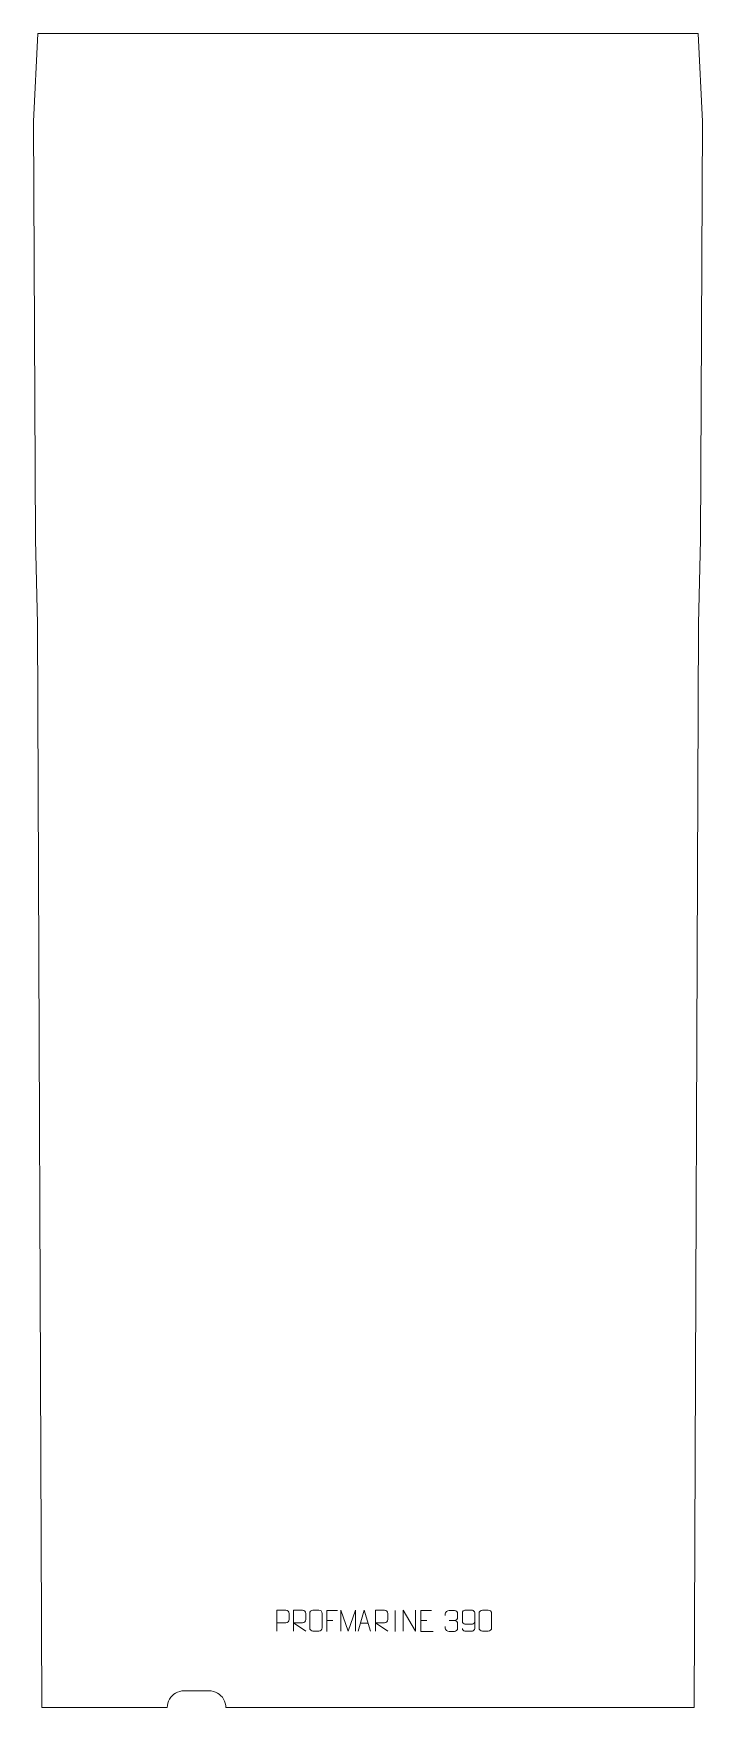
# Model space of a CAD drawing. Header units: millimetres. Extents: x -400 to 400, y -1397 to 602.
import ezdxf

# ---------------------------------------------------------------- set-up
doc = ezdxf.new("R2010")
doc.units = ezdxf.units.MM
doc.header["$MEASUREMENT"] = 0
doc.layers.add('layer 1', color=7, linetype='Continuous')

msp = doc.modelspace()

# ---------------------------------------------------------------- linework, layer by layer
at = {"layer": 'layer 1', "color": 242, "lineweight": 9}
msp.add_open_spline([(-172.6781, -1387.4994), (-172.6781, -1387.4994), (-174.1315, -1385.3244), (-174.1315, -1385.3244), (-174.1315, -1385.3244), (-174.1315, -1385.3244), (-175.8573, -1383.3564), (-175.8573, -1383.3564), (-175.8573, -1383.3564), (-175.8573, -1383.3564), (-177.824, -1381.6319), (-177.824, -1381.6319), (-177.824, -1381.6319), (-177.824, -1381.6319), (-179.9995, -1380.1785), (-179.9995, -1380.1785), (-179.9995, -1380.1785), (-179.9995, -1380.1785), (-182.3457, -1379.0219), (-182.3457, -1379.0219), (-182.3457, -1379.0219), (-182.3457, -1379.0219), (-184.8231, -1378.1804), (-184.8231, -1378.1804), (-184.8231, -1378.1804), (-184.8231, -1378.1804), (-187.3886, -1377.6695), (-187.3886, -1377.6695), (-187.3886, -1377.6695), (-187.3886, -1377.6695), (-189.9987, -1377.4987), (-189.9987, -1377.4987), (-189.9987, -1377.4987), (-189.9987, -1377.4987), (-220.0001, -1377.4987), (-220.0001, -1377.4987), (-220.0001, -1377.4987), (-220.0001, -1377.4987), (-222.6102, -1377.6695), (-222.6102, -1377.6695), (-222.6102, -1377.6695), (-222.6102, -1377.6695), (-225.1756, -1378.1804), (-225.1756, -1378.1804), (-225.1756, -1378.1804), (-225.1756, -1378.1804), (-227.6531, -1379.0219), (-227.6531, -1379.0219), (-227.6531, -1379.0219), (-227.6531, -1379.0219), (-229.9998, -1380.1785), (-229.9998, -1380.1785), (-229.9998, -1380.1785), (-229.9998, -1380.1785), (-232.1753, -1381.6319), (-232.1753, -1381.6319), (-232.1753, -1381.6319), (-232.1753, -1381.6319), (-234.1414, -1383.3564), (-234.1414, -1383.3564), (-234.1414, -1383.3564), (-234.1414, -1383.3564), (-235.8654, -1385.3244), (-235.8654, -1385.3244), (-235.8654, -1385.3244), (-235.8654, -1385.3244), (-237.3193, -1387.4994), (-237.3193, -1387.4994), (-237.3193, -1387.4994), (-237.3193, -1387.4994), (-238.4774, -1389.8461), (-238.4774, -1389.8461), (-238.4774, -1389.8461), (-238.4774, -1389.8461), (-239.317, -1392.3236), (-239.317, -1392.3236), (-239.317, -1392.3236), (-239.317, -1392.3236), (-239.8283, -1394.889), (-239.8283, -1394.889), (-239.8283, -1394.889), (-239.8283, -1394.889), (-239.999, -1397.4991), (-239.999, -1397.4991), (-239.999, -1397.4991), (-239.999, -1397.4991), (-389.9987, -1397.4991), (-389.9987, -1397.4991), (-389.9987, -1397.4991), (-389.9987, -1397.4991), (-394.9997, -102.4995), (-394.9997, -102.4995), (-394.9997, -102.4995), (-394.9997, -102.4995), (-397.4988, -2.5007), (-397.4988, -2.5007), (-397.4988, -2.5007), (-397.4988, -2.5007), (-399.9993, 497.4995), (-399.9993, 497.4995), (-399.9993, 497.4995), (-399.9993, 497.4995), (-394.7494, 602.4998), (-394.7494, 602.4998), (-394.7494, 602.4998), (-394.7494, 602.4998), (394.7509, 602.4998), (394.7509, 602.4998), (394.7509, 602.4998), (394.7509, 602.4998), (399.9993, 497.4995), (399.9993, 497.4995), (399.9993, 497.4995), (399.9993, 497.4995), (397.5007, -2.5007), (397.5007, -2.5007), (397.5007, -2.5007), (397.5007, -2.5007), (394.9997, -102.4995), (394.9997, -102.4995), (394.9997, -102.4995), (394.9997, -102.4995), (390.0001, -1397.4991), (390.0001, -1397.4991), (390.0001, -1397.4991), (390.0001, -1397.4991), (-169.9998, -1397.4991), (-169.9998, -1397.4991), (-169.9998, -1397.4991), (-169.9998, -1397.4991), (-170.1709, -1394.889), (-170.1709, -1394.889), (-170.1709, -1394.889), (-170.1709, -1394.889), (-170.6804, -1392.3236), (-170.6804, -1392.3236), (-170.6804, -1392.3236), (-170.6804, -1392.3236), (-171.5214, -1389.8461), (-171.5214, -1389.8461), (-171.5214, -1389.8461), (-171.5214, -1389.8461), (-172.6781, -1387.4994), (-172.6781, -1387.4994)], degree=3, knots=[0, 0, 0, 0, 0.027027027, 0.027027027, 0.027027027, 0.027027027, 0.054054054, 0.054054054, 0.054054054, 0.054054054, 0.081081081, 0.081081081, 0.081081081, 0.081081081, 0.108108108, 0.108108108, 0.108108108, 0.108108108, 0.135135135, 0.135135135, 0.135135135, 0.135135135, 0.162162162, 0.162162162, 0.162162162, 0.162162162, 0.189189189, 0.189189189, 0.189189189, 0.189189189, 0.216216216, 0.216216216, 0.216216216, 0.216216216, 0.243243243, 0.243243243, 0.243243243, 0.243243243, 0.27027027, 0.27027027, 0.27027027, 0.27027027, 0.297297297, 0.297297297, 0.297297297, 0.297297297, 0.324324324, 0.324324324, 0.324324324, 0.324324324, 0.351351351, 0.351351351, 0.351351351, 0.351351351, 0.378378378, 0.378378378, 0.378378378, 0.378378378, 0.405405405, 0.405405405, 0.405405405, 0.405405405, 0.432432432, 0.432432432, 0.432432432, 0.432432432, 0.459459459, 0.459459459, 0.459459459, 0.459459459, 0.486486486, 0.486486486, 0.486486486, 0.486486486, 0.513513514, 0.513513514, 0.513513514, 0.513513514, 0.540540541, 0.540540541, 0.540540541, 0.540540541, 0.567567568, 0.567567568, 0.567567568, 0.567567568, 0.594594595, 0.594594595, 0.594594595, 0.594594595, 0.621621622, 0.621621622, 0.621621622, 0.621621622, 0.648648649, 0.648648649, 0.648648649, 0.648648649, 0.675675676, 0.675675676, 0.675675676, 0.675675676, 0.702702703, 0.702702703, 0.702702703, 0.702702703, 0.72972973, 0.72972973, 0.72972973, 0.72972973, 0.756756757, 0.756756757, 0.756756757, 0.756756757, 0.783783784, 0.783783784, 0.783783784, 0.783783784, 0.810810811, 0.810810811, 0.810810811, 0.810810811, 0.837837838, 0.837837838, 0.837837838, 0.837837838, 0.864864865, 0.864864865, 0.864864865, 0.864864865, 0.891891892, 0.891891892, 0.891891892, 0.891891892, 0.918918919, 0.918918919, 0.918918919, 0.918918919, 0.945945946, 0.945945946, 0.945945946, 0.945945946, 1, 1, 1, 1], dxfattribs=at)
at = {"layer": 'layer 1', "color": 250, "lineweight": 9}
for points, knots in [([(-109.1173, -1306.287), (-109.1173, -1306.287), (-109.1173, -1281.3273), (-109.1173, -1281.3273), (-109.1173, -1281.3273), (-105.5214, -1281.3273), (-101.9252, -1281.3273), (-98.329, -1281.3273), (-98.329, -1281.3273), (-96.0032, -1281.3652), (-94.4454, -1282.8556), (-94.4496, -1285.2224), (-94.4496, -1285.2224), (-94.45, -1287.2585), (-94.45, -1290.3186), (-94.4496, -1292.3551), (-94.4496, -1292.3551), (-94.4561, -1294.2309), (-96.2688, -1296.1733), (-98.2789, -1296.1925), (-98.2789, -1296.1925), (-98.2789, -1296.1925), (-109.1173, -1296.1925), (-109.1173, -1296.1925)], [0, 0, 0, 0, 0.142857143, 0.142857143, 0.142857143, 0.142857143, 0.285714286, 0.285714286, 0.285714286, 0.285714286, 0.428571429, 0.428571429, 0.428571429, 0.428571429, 0.571428571, 0.571428571, 0.571428571, 0.571428571, 0.714285714, 0.714285714, 0.714285714, 0.714285714, 1, 1, 1, 1]), ([(-89.1154, -1306.2839), (-89.1154, -1306.2839), (-89.1154, -1281.3304), (-89.1154, -1281.3304), (-89.1154, -1281.3304), (-85.5206, -1281.3304), (-81.9251, -1281.3304), (-78.3299, -1281.3304), (-78.3299, -1281.3304), (-76.0046, -1281.3681), (-74.4473, -1282.8581), (-74.4514, -1285.2245), (-74.4514, -1285.2245), (-74.4518, -1287.26), (-74.4518, -1290.3194), (-74.4514, -1292.3554), (-74.4514, -1292.3554), (-74.4579, -1294.2309), (-76.2702, -1296.1727), (-78.2797, -1296.1918), (-78.2797, -1296.1918), (-78.2797, -1296.1918), (-89.1154, -1296.1918), (-89.1154, -1296.1918), (-89.1154, -1296.1918), (-89.1154, -1296.1918), (-74.4607, -1306.2839), (-74.4607, -1306.2839)], [0, 0, 0, 0, 0.125, 0.125, 0.125, 0.125, 0.25, 0.25, 0.25, 0.25, 0.375, 0.375, 0.375, 0.375, 0.5, 0.5, 0.5, 0.5, 0.625, 0.625, 0.625, 0.625, 0.75, 0.75, 0.75, 0.75, 1, 1, 1, 1]), ([(-65.7739, -1281.146), (-63.4072, -1281.146), (-61.0401, -1281.146), (-58.673, -1281.146), (-58.673, -1281.146), (-56.692, -1281.1104), (-54.6655, -1282.6051), (-54.6384, -1285.0478), (-54.6384, -1285.0478), (-54.6388, -1290.8066), (-54.6388, -1296.5659), (-54.6384, -1302.3255), (-54.6384, -1302.3255), (-54.7806, -1304.6537), (-56.4874, -1306.1363), (-58.673, -1306.1472), (-58.673, -1306.1472), (-61.046, -1306.1468), (-63.419, -1306.1468), (-65.7916, -1306.1472), (-65.7916, -1306.1472), (-67.7505, -1306.2528), (-69.7574, -1304.3644), (-69.746, -1302.3429), (-69.746, -1302.3429), (-69.7457, -1296.5608), (-69.7457, -1290.7792), (-69.746, -1284.9979), (-69.746, -1284.9979), (-69.7417, -1282.8553), (-67.9642, -1281.1325), (-65.7739, -1281.146)], [0, 0, 0, 0, 0.111111111, 0.111111111, 0.111111111, 0.111111111, 0.222222222, 0.222222222, 0.222222222, 0.222222222, 0.333333333, 0.333333333, 0.333333333, 0.333333333, 0.444444444, 0.444444444, 0.444444444, 0.444444444, 0.555555556, 0.555555556, 0.555555556, 0.555555556, 0.666666667, 0.666666667, 0.666666667, 0.666666667, 0.777777778, 0.777777778, 0.777777778, 0.777777778, 1, 1, 1, 1]), ([(-36.4863, -1281.7687), (-36.4863, -1281.7687), (-49.3603, -1281.7687), (-49.3603, -1281.7687), (-49.3603, -1281.7687), (-49.3603, -1281.7687), (-49.3603, -1306.7223), (-49.3603, -1306.7223)], [0, 0, 0, 0, 0.333333333, 0.333333333, 0.333333333, 0.333333333, 1, 1, 1, 1]), ([(-32.6187, -1306.1273), (-32.6187, -1306.1273), (-32.6187, -1281.1694), (-32.6187, -1281.1694), (-32.6187, -1281.1694), (-32.6187, -1281.1694), (-23.6936, -1306.1273), (-23.6936, -1306.1273), (-23.6936, -1306.1273), (-23.6936, -1306.1273), (-14.9337, -1281.1699), (-14.9337, -1281.1699), (-14.9337, -1281.1699), (-14.9337, -1281.1699), (-14.9337, -1306.1273), (-14.9337, -1306.1273)], [0, 0, 0, 0, 0.2, 0.2, 0.2, 0.2, 0.4, 0.4, 0.4, 0.4, 0.6, 0.6, 0.6, 0.6, 1, 1, 1, 1]), ([(-11.8416, -1306.1251), (-11.8416, -1306.1251), (-4.4706, -1281.1716), (-4.4706, -1281.1716), (-4.4706, -1281.1716), (-4.4706, -1281.1716), (3.0993, -1306.1251), (3.0993, -1306.1251)], [0, 0, 0, 0, 0.333333333, 0.333333333, 0.333333333, 0.333333333, 1, 1, 1, 1]), ([(8.8846, -1306.2839), (8.8846, -1306.2839), (8.8846, -1281.3304), (8.8846, -1281.3304), (8.8846, -1281.3304), (12.4794, -1281.3304), (16.0749, -1281.3304), (19.6701, -1281.3304), (19.6701, -1281.3304), (21.9954, -1281.3681), (23.5527, -1282.8581), (23.5486, -1285.2245), (23.5486, -1285.2245), (23.5482, -1287.26), (23.5482, -1290.3194), (23.5486, -1292.3554), (23.5486, -1292.3554), (23.5421, -1294.2309), (21.7298, -1296.1727), (19.7203, -1296.1918), (19.7203, -1296.1918), (19.7203, -1296.1918), (8.8846, -1296.1918), (8.8846, -1296.1918), (8.8846, -1296.1918), (8.8846, -1296.1918), (23.5393, -1306.2839), (23.5393, -1306.2839)], [0, 0, 0, 0, 0.125, 0.125, 0.125, 0.125, 0.25, 0.25, 0.25, 0.25, 0.375, 0.375, 0.375, 0.375, 0.5, 0.5, 0.5, 0.5, 0.625, 0.625, 0.625, 0.625, 0.75, 0.75, 0.75, 0.75, 1, 1, 1, 1]), ([(41.987, -1306.1251), (41.987, -1306.1251), (41.987, -1281.1716), (41.987, -1281.1716), (41.987, -1281.1716), (41.987, -1281.1716), (56.6418, -1306.1251), (56.6418, -1306.1251), (56.6418, -1306.1251), (56.6418, -1306.1251), (56.6418, -1281.1716), (56.6418, -1281.1716)], [0, 0, 0, 0, 0.25, 0.25, 0.25, 0.25, 0.5, 0.5, 0.5, 0.5, 1, 1, 1, 1]), ([(75.9316, -1281.7687), (75.9316, -1281.7687), (63.0577, -1281.7687), (63.0577, -1281.7687), (63.0577, -1281.7687), (63.0577, -1281.7687), (63.0577, -1306.7223), (63.0577, -1306.7223), (63.0577, -1306.7223), (63.0577, -1306.7223), (77.9235, -1306.7223), (77.9235, -1306.7223)], [0, 0, 0, 0, 0.25, 0.25, 0.25, 0.25, 0.5, 0.5, 0.5, 0.5, 1, 1, 1, 1]), ([(92.4179, -1287.4032), (92.4179, -1287.4032), (92.4179, -1285.546), (92.4179, -1285.546), (92.4179, -1285.546), (92.4036, -1283.8041), (95.0681, -1281.686), (97.1272, -1281.7087), (97.1272, -1281.7087), (99.1913, -1281.7087), (101.2553, -1281.7087), (103.319, -1281.7087), (103.319, -1281.7087), (105.5135, -1281.6999), (107.1118, -1283.5467), (107.1562, -1285.4588), (107.1562, -1285.4588), (107.1558, -1286.8939), (107.1558, -1288.329), (107.1562, -1289.7645), (107.1562, -1289.7645), (107.1076, -1291.418), (105.505, -1293.648), (103.3067, -1293.638), (103.3067, -1293.638), (105.5104, -1293.6492), (107.1184, -1295.4524), (107.1724, -1297.5119), (107.1724, -1297.5119), (107.172, -1299.2966), (107.172, -1301.0813), (107.1724, -1302.8664), (107.1724, -1302.8664), (107.1825, -1304.9278), (105.1276, -1306.6909), (103.3067, -1306.6828), (103.3067, -1306.6828), (101.2414, -1306.6825), (99.1762, -1306.6825), (97.1106, -1306.6828), (97.1106, -1306.6828), (94.942, -1306.6713), (92.411, -1304.2711), (92.3924, -1302.8093), (92.3924, -1302.8093), (92.3924, -1302.8093), (92.3924, -1300.9007), (92.3924, -1300.9007)], [0, 0, 0, 0, 0.076923077, 0.076923077, 0.076923077, 0.076923077, 0.153846154, 0.153846154, 0.153846154, 0.153846154, 0.230769231, 0.230769231, 0.230769231, 0.230769231, 0.307692308, 0.307692308, 0.307692308, 0.307692308, 0.384615385, 0.384615385, 0.384615385, 0.384615385, 0.461538462, 0.461538462, 0.461538462, 0.461538462, 0.538461538, 0.538461538, 0.538461538, 0.538461538, 0.615384615, 0.615384615, 0.615384615, 0.615384615, 0.692307692, 0.692307692, 0.692307692, 0.692307692, 0.769230769, 0.769230769, 0.769230769, 0.769230769, 0.846153846, 0.846153846, 0.846153846, 0.846153846, 1, 1, 1, 1]), ([(112.8768, -1303.1787), (112.9009, -1304.5182), (114.2571, -1306.1715), (115.829, -1306.1371), (115.829, -1306.1371), (118.8138, -1306.1368), (121.799, -1306.1368), (124.7844, -1306.1371), (124.7844, -1306.1371), (126.0035, -1306.1521), (127.7317, -1304.7145), (127.7367, -1303.1787), (127.7367, -1303.1787), (127.7364, -1296.8183), (127.7364, -1290.4575), (127.7367, -1284.0967), (127.7367, -1284.0967), (127.732, -1282.9338), (126.0035, -1281.1627), (124.7844, -1281.1383), (124.7844, -1281.1383), (121.799, -1281.1386), (118.8138, -1281.1386), (115.829, -1281.1383), (115.829, -1281.1383), (114.5509, -1281.1821), (112.8812, -1282.7966), (112.8768, -1284.0967), (112.8768, -1284.0967), (112.8768, -1287.6801), (112.8768, -1291.2631), (112.8768, -1294.8459), (112.8768, -1294.8459), (112.9153, -1296.3241), (114.498, -1297.757), (115.829, -1297.7549), (115.829, -1297.7549), (118.8138, -1297.7552), (121.799, -1297.7552), (124.7844, -1297.7549), (124.7844, -1297.7549), (126.1139, -1297.7599), (127.7569, -1296.2527), (127.7152, -1294.8241)], [0, 0, 0, 0, 0.083333333, 0.083333333, 0.083333333, 0.083333333, 0.166666667, 0.166666667, 0.166666667, 0.166666667, 0.25, 0.25, 0.25, 0.25, 0.333333333, 0.333333333, 0.333333333, 0.333333333, 0.416666667, 0.416666667, 0.416666667, 0.416666667, 0.5, 0.5, 0.5, 0.5, 0.583333333, 0.583333333, 0.583333333, 0.583333333, 0.666666667, 0.666666667, 0.666666667, 0.666666667, 0.75, 0.75, 0.75, 0.75, 0.833333333, 0.833333333, 0.833333333, 0.833333333, 1, 1, 1, 1]), ([(136.726, -1281.1387), (139.0921, -1281.1387), (141.4586, -1281.1387), (143.8251, -1281.1387), (143.8251, -1281.1387), (145.8056, -1281.1031), (147.8316, -1282.5974), (147.8587, -1285.0395), (147.8587, -1285.0395), (147.8583, -1290.7969), (147.8583, -1296.5547), (147.8587, -1302.3129), (147.8587, -1302.3129), (147.7166, -1304.6405), (146.0102, -1306.1228), (143.8251, -1306.1336), (143.8251, -1306.1336), (141.4527, -1306.1332), (139.0803, -1306.1332), (136.7083, -1306.1336), (136.7083, -1306.1336), (134.7498, -1306.2392), (132.7434, -1304.3513), (132.7548, -1302.3303), (132.7548, -1302.3303), (132.7552, -1296.5497), (132.7552, -1290.7694), (132.7548, -1284.9896), (132.7548, -1284.9896), (132.7591, -1282.8476), (134.5362, -1281.1251), (136.726, -1281.1387)], [0, 0, 0, 0, 0.111111111, 0.111111111, 0.111111111, 0.111111111, 0.222222222, 0.222222222, 0.222222222, 0.222222222, 0.333333333, 0.333333333, 0.333333333, 0.333333333, 0.444444444, 0.444444444, 0.444444444, 0.444444444, 0.555555556, 0.555555556, 0.555555556, 0.555555556, 0.666666667, 0.666666667, 0.666666667, 0.666666667, 0.777777778, 0.777777778, 0.777777778, 0.777777778, 1, 1, 1, 1])]:
    msp.add_open_spline(points, degree=3, knots=knots, dxfattribs=at)
for points in [[(-49.3603, -1293.6484), (-49.3603, -1293.6484), (-42.1922, -1293.6484), (-42.1922, -1293.6484)], [(-9.119, -1296.8757), (-9.119, -1296.8757), (0.3767, -1296.8757), (0.3767, -1296.8757)], [(32.3585, -1281.5101), (32.3585, -1281.5101), (32.3585, -1306.4842), (32.3585, -1306.4842)], [(63.0577, -1293.6484), (63.0577, -1293.6484), (70.2258, -1293.6484), (70.2258, -1293.6484)], [(97.1276, -1293.6484), (97.1276, -1293.6484), (103.324, -1293.6484), (103.324, -1293.6484)]]:
    msp.add_open_spline(points, degree=3, dxfattribs=at)

doc.saveas('drawing.dxf')
